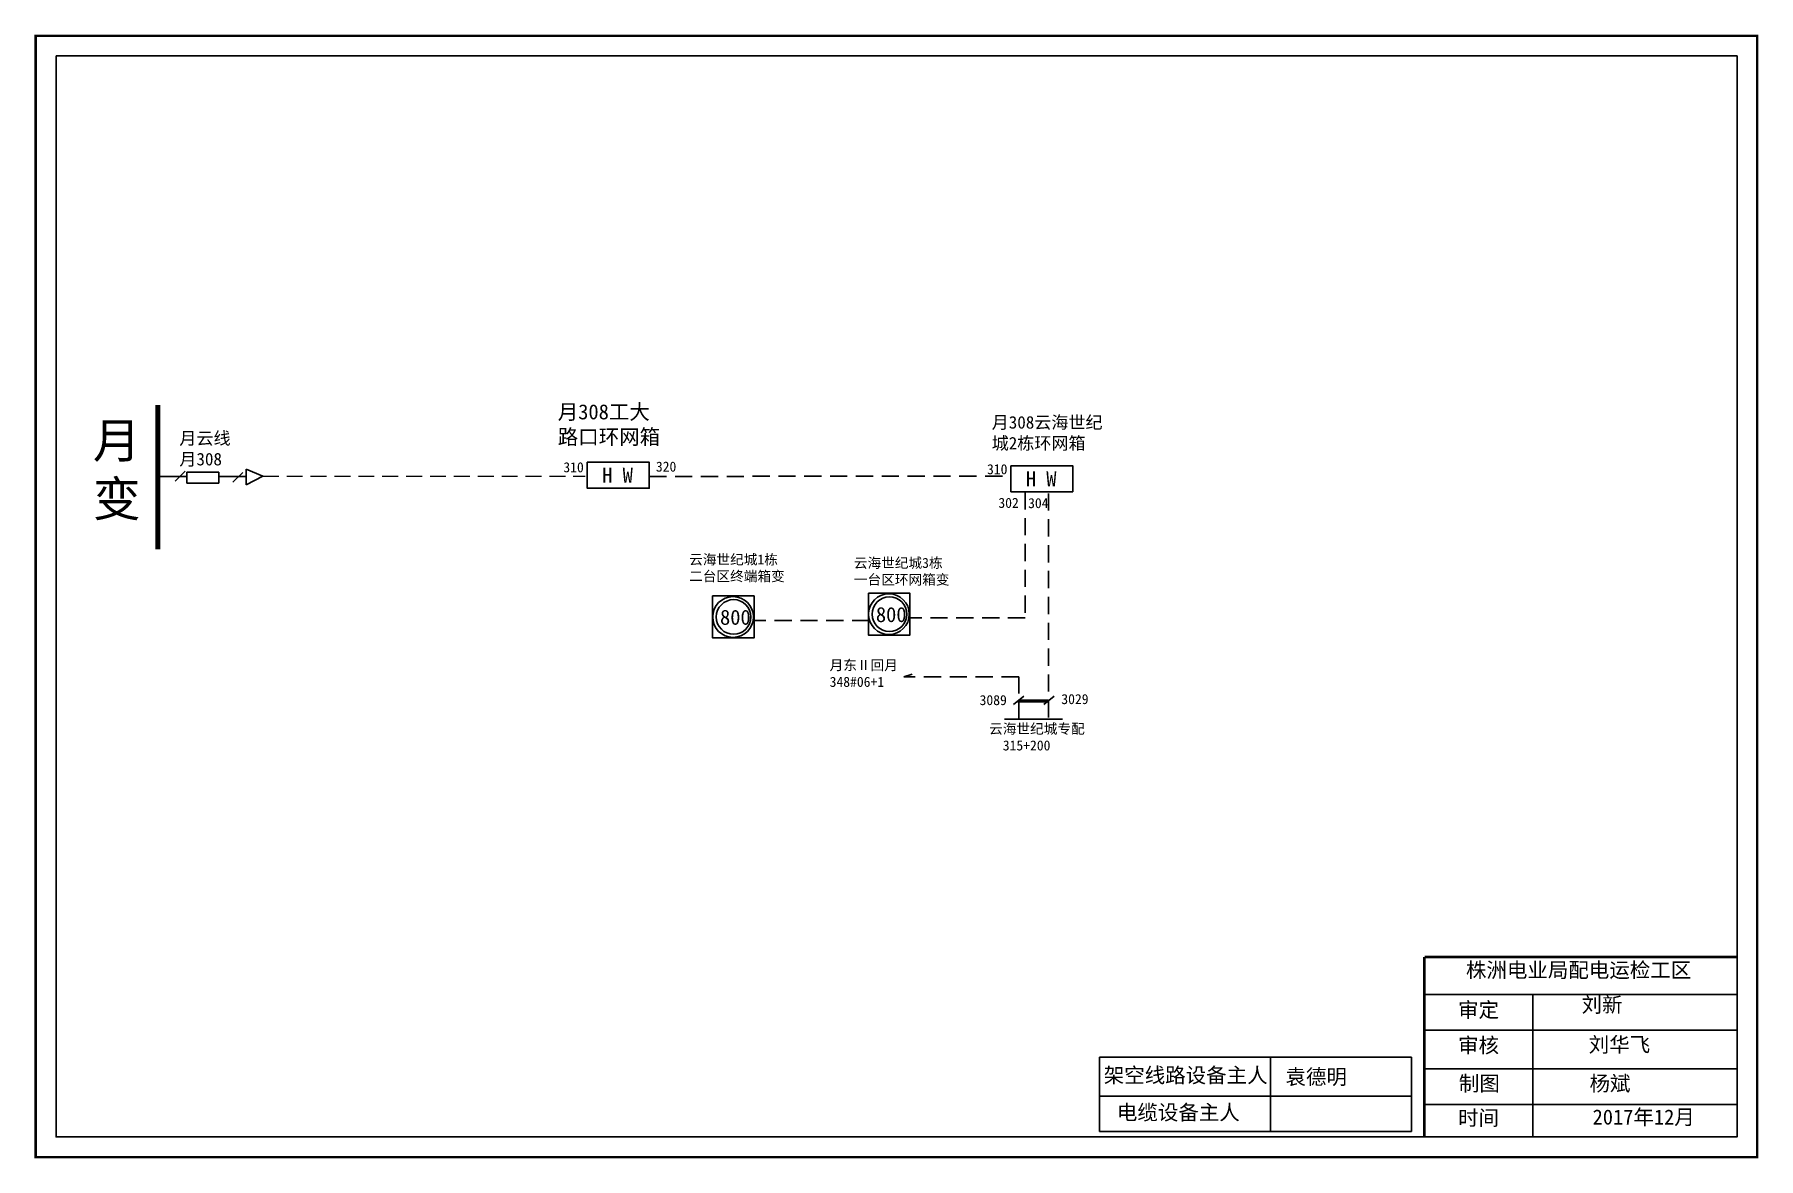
# Model space of a CAD drawing. Extents: x 0 to 344, y 0 to 224.
import ezdxf

# ---------------------------------------------------------------- set-up
doc = ezdxf.new("R2010")
doc.units = 0
doc.header["$LTSCALE"] = 0.774411
doc.linetypes.add('ACAD_ISO02W100', pattern=[15, 12, -3])
doc.linetypes.add('DASHED2', pattern=[9.525, 6.35, -3.175])
doc.layers.get('0').update_dxf_attribs({"linetype": 'CONTINUOUS'})
doc.styles.add('SimSun_txtstyle_2.00_0_0', font='simsun.ttc', dxfattribs={"height": 2})
doc.styles.get("Standard").update_dxf_attribs({"font": '', "height": 2.5})
doc.styles.add('字体', font='', dxfattribs={"height": 2.5})
doc.styles.add('宋体_txtstyle_3.00_0_0', font='SIMSUN.TTC', dxfattribs={"height": 3})
doc.styles.get('Standard').set_extended_font_data('SimSun')
doc.styles.get('字体').set_extended_font_data('KaiTi_GB2312')

msp = doc.modelspace()

# ---------------------------------------------------------------- linework, layer by layer
at = {"linetype": 'Continuous'}
for p, q in [((30.35, 136), (24.76, 136)), ((27.99, 135.04), (29.97, 137.02)), ((39.5, 134.82), (41.48, 136.8)), ((42.15, 137.44), (42.15, 134.34)), ((45.48, 136.01), (42.15, 137.44)), ((42.15, 134.34), (45.48, 136.01)), ((173.53, 95.98), (175.22, 96.5)), ((197.55, 92.12), (195.49, 90.47)), ((196.33, 90.99), (202.23, 90.99)), ((196.5, 91.32), (202.4, 91.32)), ((203.57, 92.12), (201.51, 90.47)), ((193.7, 87.54), (205.25, 87.54)), ((277.6, 32.52), (339.97, 32.52)), ((299.25, 32.51), (299.25, 4.18)), ((277.6, 25.41), (339.97, 25.41)), ((212.63, 19.99), (212.63, 5.14)), ((212.63, 19.99), (275, 19.99)), ((246.84, 19.99), (246.84, 5.14)), ((275, 19.99), (275, 5.14)), ((277.6, 17.66), (339.97, 17.66)), ((212.63, 12.24), (275, 12.24)), ((277.6, 10.56), (339.97, 10.56)), ((212.63, 5.14), (275, 5.14))]:
    msp.add_line(p, q, dxfattribs=at)
at = {"linetype": 'ACAD_ISO02W100'}
msp.add_line((36.72, 135.96), (42.06, 135.96), dxfattribs=at)
at = {"color": 7, "linetype": 'DASHED2', "lineweight": 0, "ltscale": 0.647042}
msp.add_line((45.48, 136.01), (109.91, 136.01), dxfattribs=at)
at = {"linetype": 'DASHED2', "ltscale": 0.7}
for p, q in [((122.68, 135.99), (194.83, 136.05)), ((197.81, 132.84), (197.81, 107.77)), ((202.46, 132.6), (202.46, 87.81)), ((166.67, 107.22), (143.8, 107.22)), ((197.81, 107.77), (174.94, 107.77)), ((196.51, 95.98), (173.53, 95.98)), ((196.51, 87.5), (196.51, 95.98))]:
    msp.add_line(p, q, dxfattribs=at)
at = {"linetype": 'Continuous', "const_width": 0.5}
msp.add_lwpolyline([(0.11, 223.99), (344.08, 223.99), (344.08, 0.03), (0.11, 0.03)], close=True, dxfattribs=at)
at = {"linetype": 'Continuous'}
for points in [[(4.16, 219.95), (340.04, 219.95), (340.04, 4.07), (4.16, 4.07)], [(110.31, 138.83), (122.68, 138.83), (122.68, 133.62), (110.31, 133.62)], [(194.95, 138.12), (207.32, 138.12), (207.32, 132.92), (194.95, 132.92)], [(135.35, 112.11), (143.65, 112.11), (143.65, 103.75), (135.35, 103.75)], [(166.49, 112.66), (174.79, 112.66), (174.79, 104.3), (166.49, 104.3)]]:
    msp.add_lwpolyline(points, close=True, dxfattribs=at)
for points, const_width in [([(24.51, 121.4), (24.49, 150.22)], 1), ([(277.57, 40.02), (277.57, 4.29)], 0.5), ([(277.6, 40.02), (339.97, 40.02)], 0.5)]:
    msp.add_lwpolyline(points, dxfattribs=dict(at, const_width=const_width))
at = {"linetype": 'ACAD_ISO02W100'}
msp.add_lwpolyline([(30.32, 134.63), (30.32, 136.84), (36.72, 136.84), (36.72, 134.63)], close=True, dxfattribs=at)
at = {"linetype": 'Continuous'}
for centre, radius in [((139.44, 107.92), 4.07), ((139.55, 107.92), 3.46), ((170.58, 108.47), 4.07), ((170.69, 108.47), 3.46)]:
    msp.add_circle(centre, radius, dxfattribs=at)

# ---------------------------------------------------------------- texts
at = {"color": 7, "linetype": 'DASHED2', "lineweight": 0, "ltscale": 1.540929, "insert": (104.41, 150.39), "char_height": 3, "attachment_point": 1, "style": '宋体_txtstyle_3.00_0_0'}
msp.add_mtext('月308工大^M^J路口环网箱', dxfattribs=at)
at = {"linetype": 'Continuous', "attachment_point": 1, "style": '字体'}
for s, insert, char_height, width in [('{\\fSimSun|b0|i0|c134|p2;月308云海世纪城2栋环网箱}', (191.12, 148.04), 2.5, 22.9038), ('{\\fSimSun|b0|i0|c134|p2;月\\P变}', (11.52, 146.68), 7, 37.6711), ('{\\fSimSun|b0|i0|c134|p2;月云线\\P月308}', (28.81, 144.86), 2.5, 16.0065), ('{\\fSimSun|b0|i0|c134|p2;H W}', (113.3, 137.72), 3, 16.0065), ('{\\fSimSun|b0|i0|c134|p2;H W}', (197.94, 137.02), 3, 16.0065), ('{\\fSimSun|b0|i0|c134|p2;云海世纪城1栋二台区终端箱变}', (130.67, 120.4), 2, 20.1279), ('{\\fSimSun|b0|i0|c134|p2;云海世纪城3栋一台区环网箱变}', (163.58, 119.72), 2, 20.1279), ('{\\fSimSun|b0|i0|c134|p2;800}', (136.84, 109.36), 3, 16.0065), ('{\\fSimSun|b0|i0|c134|p2;800}', (167.98, 109.9), 3, 16.0065), ('{\\fSimSun|b0|i0|c134|p2;月东Ⅱ回月348#06+1}', (158.74, 99.3), 2, 20.1279), ('{\\fSimSun|b0|i0|c134|p2;云海世纪城专配\\P  315+200}', (190.61, 86.6), 2, 20.1279), ('株洲电业局配电运检工区', (285.88, 38.92), 3, 82.0179), ('{\\f\uffbfﾬￌﾣﾤ_GB2312|b0|i0|c134|p49;审定}', (284.3, 30.96), 3, 23.4615), ('{\\fSimSun|b0|i0|c134|p2;刘新}', (308.98, 31.98), 3, 23.4615), ('{\\fSimSun|b0|i0|c134|p2;审核}', (284.3, 23.89), 3, 23.4615), ('{\\fSimSun|b0|i0|c134|p2;刘华飞}', (310.4, 24.02), 3, 33.0539), ('{\\f\uffbfﾬￌﾣﾤ_GB2312|b0|i0|c134|p49;架空线路设备主人}', (213.51, 17.91), 3, 58.56), ('袁德明', (249.82, 17.58), 3, 47.14), ('{\\fSimSun|b0|i0|c134|p2;制图}', (284.46, 16.27), 3, 23.4615), ('{\\fSimSun|b0|i0|c134|p2;杨斌}', (310.57, 16.27), 3, 23.4615), ('{\\f\uffbfﾬￌﾣﾤ_GB2312|b0|i0|c134|p49;电缆设备主人}', (216.13, 10.49), 3, 58.56), ('{\\fSimSun|b0|i0|c134|p2;时间}', (284.3, 9.39), 3, 23.4615), ('{\\fSimSun|b0|i0|c134|p2;2017年12月}', (311.18, 9.56), 3, 23.4615)]:
    msp.add_mtext(s, dxfattribs=dict(at, insert=insert, char_height=char_height, width=width))
at = {"color": 7, "char_height": 2, "width": 2.488, "attachment_point": 1}
for s, insert in [('310', (105.53, 138.82)), ('310', (190.18, 138.43)), ('302', (192.45, 131.71)), ('304', (198.39, 131.66)), ('3089', (188.7, 92.32)), ('3029', (205.03, 92.52))]:
    msp.add_mtext(s, dxfattribs=dict(at, insert=insert))
at = {"color": 7, "insert": (124.02, 138.95), "char_height": 2, "width": 2.488, "attachment_point": 1, "style": 'SimSun_txtstyle_2.00_0_0'}
msp.add_mtext('320', dxfattribs=at)

doc.saveas('drawing.dxf')
